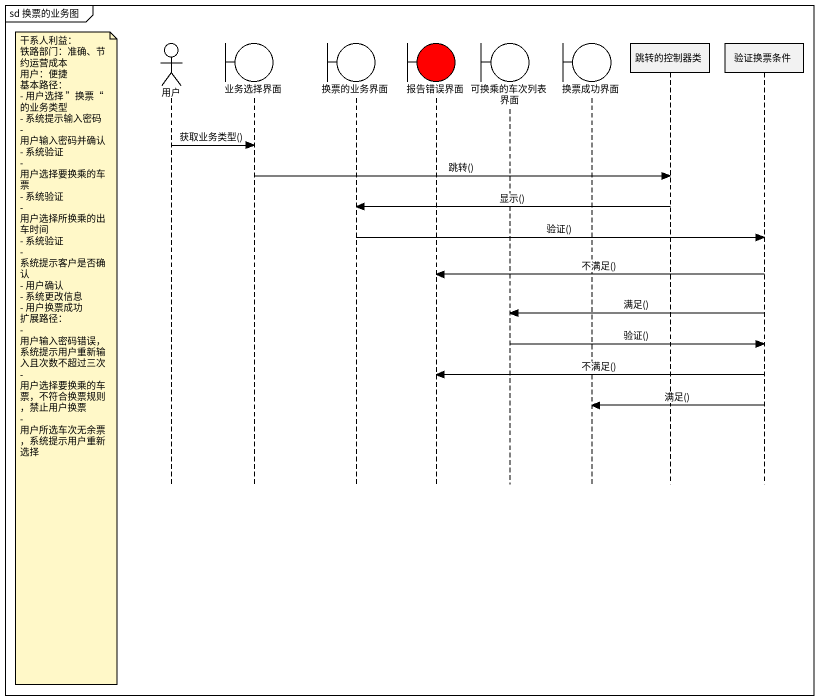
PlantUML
@startuml
mainframe sd 换票的业务图
hide footbox
actor 用户
boundary 业务选择界面
boundary 换票的业务界面
boundary 报告错误界面 #FF0000
boundary 可换乘的车次列表界面
boundary 换票成功界面
participant 跳转的控制器类
participant 验证换票条件

用户 -> 业务选择界面 : 获取业务类型()
业务选择界面 -> 跳转的控制器类 : 跳转()
跳转的控制器类 -> 换票的业务界面 : 显示()
换票的业务界面 -> 验证换票条件 : 验证()
验证换票条件 -> 报告错误界面 : 不满足()
验证换票条件 -> 可换乘的车次列表界面 : 满足()
可换乘的车次列表界面 -> 验证换票条件 : 验证()
note left of 用户
  干系人利益：
  铁路部门：准确、节约运营成本
  用户：便捷
  基本路径：
  - 用户选择 ”换票“ 的业务类型
  - 系统提示输入密码
  - 用户输入密码并确认
  - 系统验证
  - 用户选择要换乘的车票
  - 系统验证
  - 用户选择所换乘的出车时间
  - 系统验证
  - 系统提示客户是否确认
  - 用户确认
  - 系统更改信息
  - 用户换票成功
  扩展路径：
  - 用户输入密码错误，系统提示用户重新输入且次数不超过三次
  - 用户选择要换乘的车票，不符合换票规则，禁止用户换票
  - 用户所选车次无余票，系统提示用户重新选择
end note
验证换票条件 -> 报告错误界面 : 不满足()
验证换票条件 -> 换票成功界面 : 满足()
@enduml
